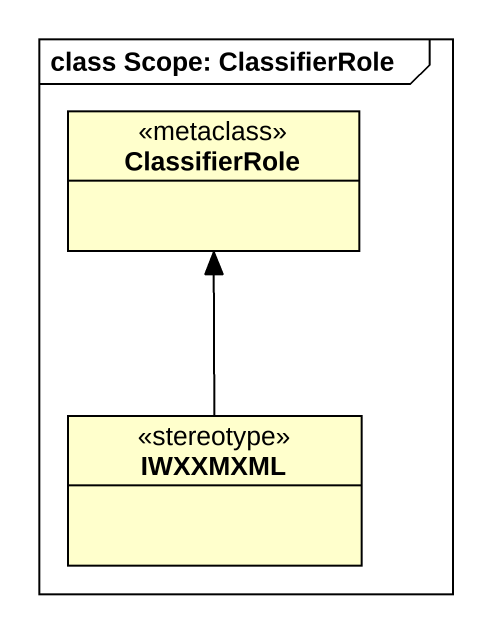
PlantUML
@startuml
mainframe class Scope: ClassifierRole
hide circle
hide empty members
class ClassifierRole <<metaclass>>
class IWXXMXML <<stereotype>>
IWXXMXML -up-> ClassifierRole
@enduml
